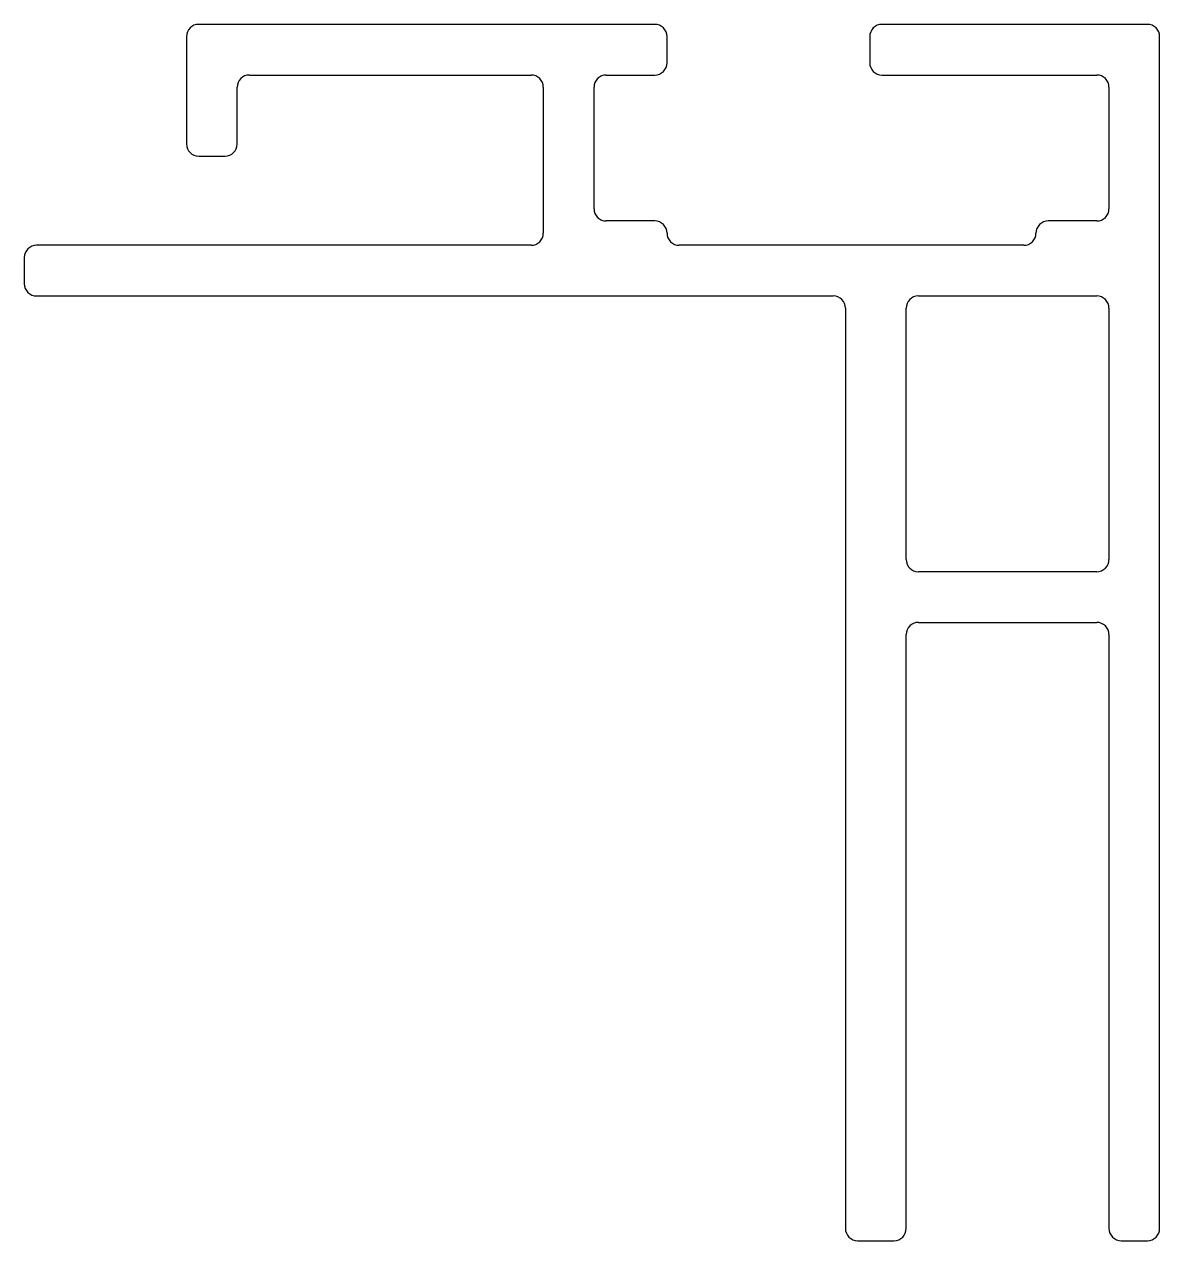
# Model space of a CAD drawing. Extents: x -177.3 to -149.3, y 197.2 to 227.2.
import ezdxf

# ---------------------------------------------------------------- set-up
doc = ezdxf.new("R2010")
doc.units = 0
doc.layers.get('0').update_dxf_attribs({"linetype": 'CONTINUOUS'})

msp = doc.modelspace()

# ---------------------------------------------------------------- linework, layer by layer
for p, q in [((-161.766, 227.201), (-173.016, 227.201)), ((-149.616, 227.201), (-156.166, 227.201)), ((-173.316, 226.901), (-173.316, 224.251)), ((-161.466, 226.251), (-161.466, 226.901)), ((-156.466, 226.901), (-156.466, 226.251)), ((-149.316, 197.501), (-149.316, 226.901)), ((-171.766, 225.951), (-164.816, 225.951)), ((-162.966, 225.951), (-161.766, 225.951)), ((-156.166, 225.951), (-150.866, 225.951)), ((-172.066, 224.251), (-172.066, 225.651)), ((-164.516, 225.651), (-164.516, 222.051)), ((-163.266, 222.651), (-163.266, 225.651)), ((-150.566, 225.651), (-150.566, 222.651)), ((-173.016, 223.951), (-172.366, 223.951)), ((-161.766, 222.351), (-162.966, 222.351)), ((-150.866, 222.351), (-152.066, 222.351)), ((-164.816, 221.751), (-177.016, 221.751)), ((-152.666, 221.751), (-161.166, 221.751)), ((-177.316, 221.451), (-177.316, 220.801)), ((-177.016, 220.501), (-157.366, 220.501)), ((-155.266, 220.501), (-150.866, 220.501)), ((-157.066, 220.201), (-157.066, 197.501)), ((-155.566, 214.001), (-155.566, 220.201)), ((-150.566, 220.201), (-150.566, 214.001)), ((-150.866, 213.701), (-155.266, 213.701)), ((-155.266, 212.451), (-150.866, 212.451)), ((-155.566, 197.501), (-155.566, 212.151)), ((-150.566, 212.151), (-150.566, 197.501)), ((-156.766, 197.201), (-155.866, 197.201)), ((-150.266, 197.201), (-149.616, 197.201))]:
    msp.add_line(p, q)
for centre, start, end in [((-173.016, 226.901), 90, 180), ((-161.766, 226.901), 0, 90), ((-156.166, 226.901), 90, 180), ((-149.616, 226.901), 0, 90), ((-161.766, 226.251), 270, 360), ((-156.166, 226.251), 180, 270), ((-171.766, 225.651), 90, 180), ((-164.816, 225.651), 0, 90), ((-162.966, 225.651), 90, 180), ((-150.866, 225.651), 0, 90), ((-173.016, 224.251), 180, 270), ((-172.366, 224.251), 270, 360), ((-162.966, 222.651), 180, 270), ((-150.866, 222.651), 270, 360), ((-161.766, 222.051), 0, 90), ((-152.066, 222.051), 90, 180), ((-164.816, 222.051), 270, 360), ((-161.166, 222.051), 180, 270), ((-152.666, 222.051), 270, 360), ((-177.016, 221.451), 90, 180), ((-177.016, 220.801), 180, 270), ((-157.366, 220.201), 0, 90), ((-155.266, 220.201), 90, 180), ((-150.866, 220.201), 0, 90), ((-155.266, 214.001), 180, 270), ((-150.866, 214.001), 270, 360), ((-155.266, 212.151), 90, 180), ((-150.866, 212.151), 0, 90), ((-156.766, 197.501), 180, 270), ((-155.866, 197.501), 270, 0), ((-150.266, 197.501), 180, 270), ((-149.616, 197.501), 270, 360)]:
    msp.add_arc(centre, 0.3, start, end)

doc.saveas('drawing.dxf')
